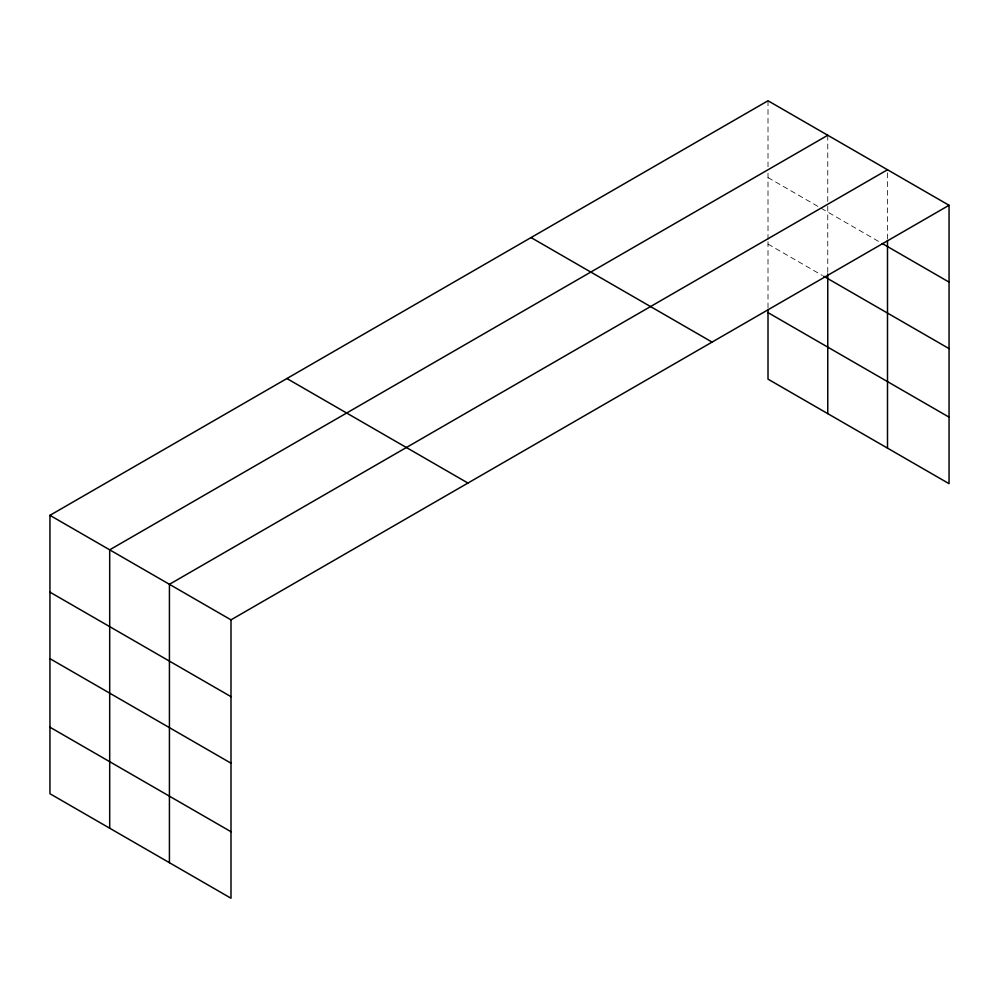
<?xml version="1.0" encoding="UTF-8"?>
<svg xmlns="http://www.w3.org/2000/svg" width="999" height="999" viewBox="0 0 999 999"><rect width="100%" height="100%" fill="white"/><g stroke="black" fill="none" stroke-linecap="round" stroke-linejoin="round"><path stroke-width="0.75" stroke-dasharray="5 3.75" d="M768.006 307.954L768.006 240.996M768.006 239.46L768.006 172.977M827.759 272.402L827.759 204.395M768.006 177.585L819.792 207.467M821.116 208.242L879.532 241.97M768.006 244.093L822.439 275.524M887.499 172.827L887.499 238.886M827.759 135.265L827.759 202.859M768.006 100.762L768.006 166.821"/><path stroke-width="1.5" d="M827.759 273.951L827.759 413.636M768.006 309.515L768.006 379.145L949.05 483.666L949.05 205.282L768.006 100.762L49.95 515.334L49.95 793.718L230.994 898.238L230.994 619.855L949.05 205.282M827.759 135.265L109.69 549.825L109.69 828.208M887.499 169.755L169.43 584.315L169.43 862.699M882.192 243.494L949.05 282.105M823.775 276.286L949.05 348.614M768.006 312.625L949.05 417.145M531.056 237.575L712.087 342.095M286.913 378.534L467.944 483.054M49.95 515.334L230.994 619.855M49.95 592.145L230.994 696.665M49.95 658.666L230.994 763.186M49.95 727.197L230.994 831.717M887.499 240.422L887.499 448.126"/></g></svg>
